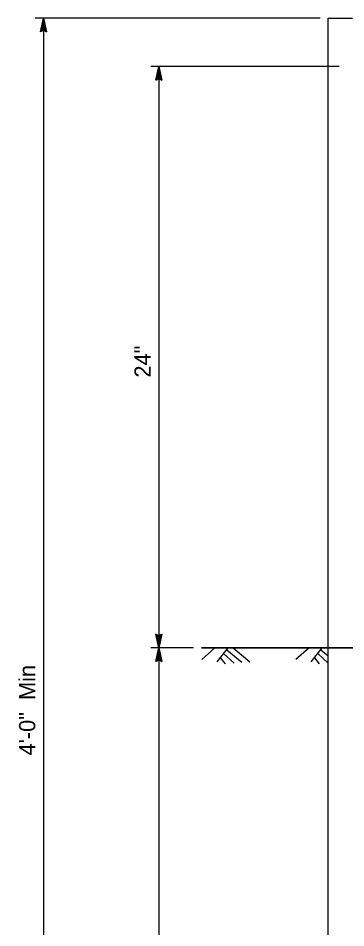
# Model space of a CAD drawing. Extents: x -894 to 866, y -476 to 714.
# Drawn here: x 346.3 to 487.5, y -7.2 to 384 of the extents above; entities that cross this region are included whole.
import ezdxf

# ---------------------------------------------------------------- set-up
doc = ezdxf.new("R2010")
doc.units = 0
for name, color, linetype in [('36 Drainage', 7, 'Continuous'), ('37 Drain Anno', 7, 'Continuous'), ('57 Undefined', 7, 'Continuous'), ('60 Nongeo Data', 7, 'Continuous')]:
    doc.layers.add(name, color=color, linetype=linetype)

# ---------------------------------------------------------------- blocks, each defined once
blk = doc.blocks.new('AHT')
at = {"layer": '60 Nongeo Data'}
blk.add_lwpolyline([(-5.9055, 1.3189), (0, 0), (-5.9059, -1.3094), (-5.6957, -0.9602), (-1.3693, -0.0035), (-5.6968, 0.9693), (-5.4886, 0.6205), (-2.7193, 0.002), (-5.4858, -0.6114), (-5.2756, -0.2622), (-4.0791, 0.0031), (-5.2799, 0.2713), (-5.1181, 0), (-5.9059, -1.3094), (-5.1181, 0)], close=True, dxfattribs=at)

msp = doc.modelspace()

# ---------------------------------------------------------------- linework, layer by layer
at = {"layer": '36 Drainage'}
for p, q in [((709.26, 113.19), (425.33, 113.19)), ((479.43, 113.15), (479.87, 112.78))]:
    msp.add_line(p, q, dxfattribs=at)
at = {"layer": '37 Drain Anno'}
for p, q in [((476.37, 384.03), (353.69, 384.03)), ((357.19, 384.03), (357.19, -199.3)), ((484.62, 363.21), (403.41, 363.21)), ((406.91, 363.21), (406.91, 113.19)), ((421.83, 113.19), (403.41, 113.19)), ((421.83, 113.19), (403.41, 113.19)), ((406.91, 113.19), (406.91, -199.3))]:
    msp.add_line(p, q, dxfattribs=at)
at = {"layer": '57 Undefined'}
for p, q in [((479.87, -199.3), (479.87, 384.03)), ((479.87, 384.03), (490.28, 384.03)), ((431.07, 113.21), (425.37, 108.13)), ((436.56, 113.17), (431.86, 107.19)), ((434.96, 110.62), (439.36, 106.62)), ((436.17, 112.27), (442.61, 106.97)), ((438.87, 113.15), (446.07, 107.21)), ((471.63, 113.21), (465.93, 108.13)), ((477.12, 113.17), (472.42, 107.19)), ((475.52, 110.62), (479.87, 106.66)), ((476.73, 112.27), (479.87, 109.69)), ((433.36, 108.9), (435.42, 106.37)), ((473.92, 108.9), (475.98, 106.37))]:
    msp.add_line(p, q, dxfattribs=at)
msp.add_lwpolyline([(425.33, 113.19), (709.26, 113.19)], dxfattribs=at)

# ---------------------------------------------------------------- block references
at = {"layer": '37 Drain Anno', "xscale": 1.000355576626763, "yscale": 0.9987444355667161}
for p, rotation in [((357.19, 384.03), 90), ((406.91, 363.21), 90), ((406.91, 113.19), -90), ((406.91, 113.19), 90)]:
    msp.add_blockref('AHT', p, dxfattribs=dict(at, rotation=rotation))

# ---------------------------------------------------------------- texts
at = {"layer": '57 Undefined'}
for s, p in [('24"', (403.41, 229.45)), ('4\'-0"  Min', (353.69, 66.92))]:
    msp.add_text(s, height=7, rotation=90, dxfattribs=at).set_placement(p)

doc.saveas('drawing.dxf')
